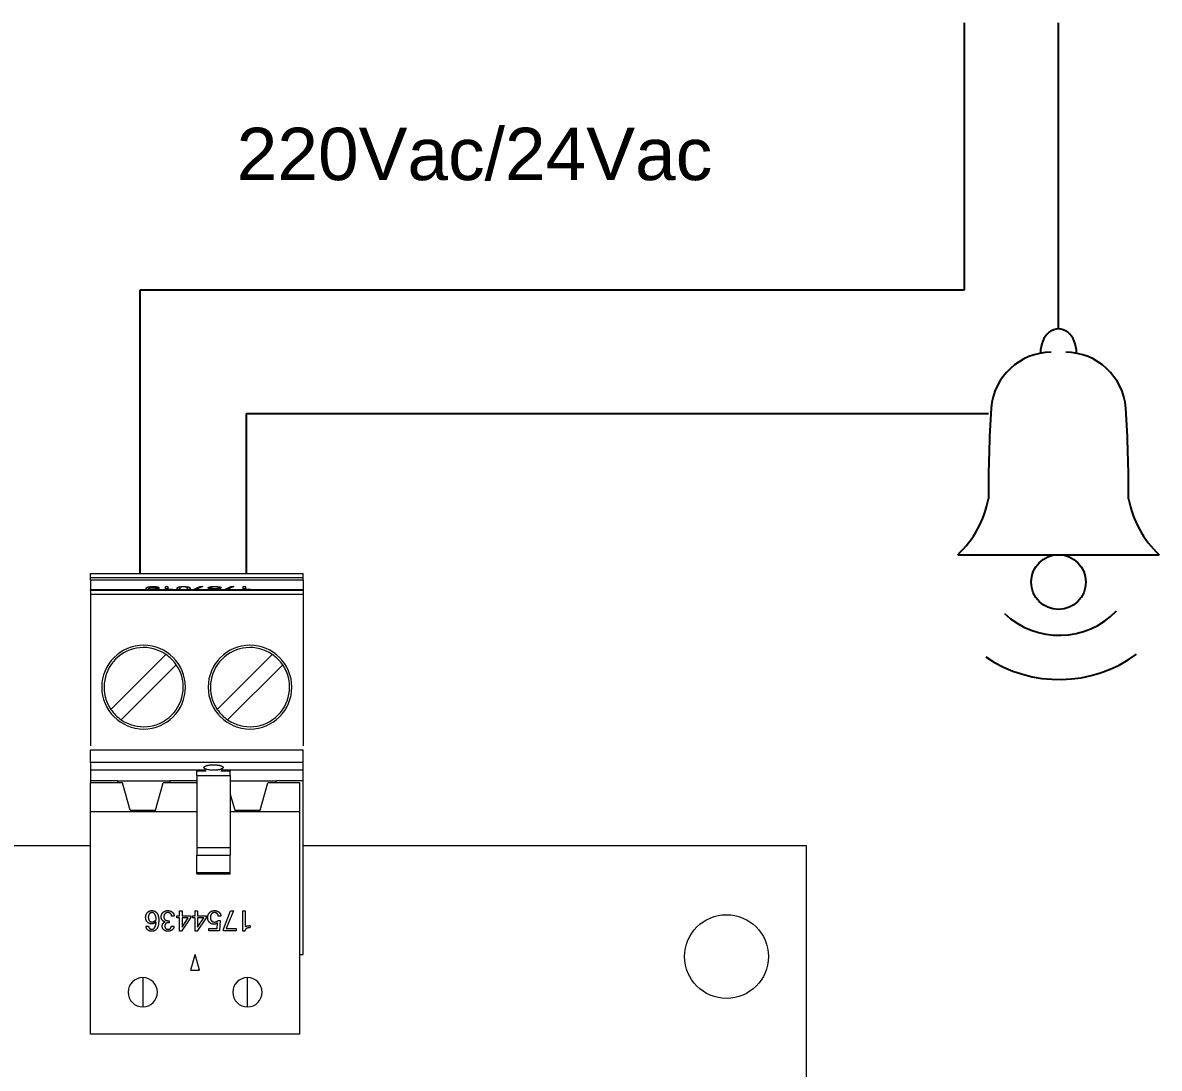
# Model space of a CAD drawing. Header units: millimetres. Extents: x -118 to 1430, y 370 to 1370.
# Drawn here: x 268.5 to 322.7, y 542.9 to 592.9 of the extents above; entities that cross this region are included whole.
import ezdxf

# ---------------------------------------------------------------- set-up
doc = ezdxf.new("R2010")
doc.units = ezdxf.units.MM
doc.layers.add('TANGENT EDGES', color=7, linetype='Continuous', lineweight=0)
doc.layers.add('VISIBLE', color=7, linetype='Continuous', lineweight=0)
doc.styles.get("Standard").update_dxf_attribs({"font": 'arial.ttf'})

msp = doc.modelspace()

# ---------------------------------------------------------------- linework, layer by layer
for p, q in [((313.441, 580.117), (313.441, 592.873)), ((317.933, 578.25), (317.933, 592.873)), ((274.076, 566.57), (274.076, 580.117)), ((274.076, 580.117), (313.441, 580.117)), ((274.076, 566.57), (274.076, 580.117)), ((279.156, 574.205), (314.59, 574.205)), ((279.156, 566.57), (279.156, 574.205)), ((313.119, 567.463), (322.746, 567.463))]:
    msp.add_line(p, q)
msp.add_circle((317.933, 566.159), 1.305)
for centre, radius, start, end in [((317.63, 574.216), 2.928, 90.9451, 175.0466), ((318.235, 574.216), 2.928, 4.9534, 89.0549), ((380.629, 570.361), 66.044, 176.4338, 180.19339), ((255.236, 570.361), 66.044, 359.80661, 3.5662), ((309.752, 571.049), 4.919, 313.204, 349.3347), ((326.113, 571.049), 4.919, 190.6653, 226.796), ((317.964, 567.405), 3.79, 226.3918, 316.3332), ((317.97, 567.745), 6.242, 235.7625, 306.2634)]:
    msp.add_arc(centre, radius, start, end)
msp.add_ellipse((317.933, 577.144), major_axis=(0, -1.105), ratio=0.774265, start_param=1.523546, end_param=4.759639)
at = {"layer": 'TANGENT EDGES'}
for p, q in [((271.696, 566.37), (281.856, 566.37)), ((271.696, 565.766), (281.856, 565.766)), ((274.53, 565.804), (274.53, 565.79)), ((274.688, 565.944), (274.688, 565.927)), ((274.692, 565.883), (274.692, 565.866)), ((274.802, 565.8), (274.802, 565.79)), ((274.87, 565.934), (274.87, 565.903)), ((274.894, 565.868), (274.894, 565.79)), ((276.008, 565.805), (276.008, 565.79)), ((276.145, 565.944), (276.145, 565.927)), ((276.281, 565.805), (276.281, 565.79)), ((277.399, 565.927), (277.399, 565.846)), ((277.494, 565.859), (277.494, 565.835)), ((277.636, 565.944), (277.636, 565.927)), ((277.639, 565.849), (277.639, 565.831)), ((277.843, 565.932), (277.843, 565.898)), ((281.856, 565.566), (271.696, 565.566)), ((271.696, 558.14), (281.856, 558.14)), ((276.776, 557.138), (277.223, 557.138)), ((277.928, 557.138), (278.376, 557.138)), ((276.776, 553.115), (278.376, 553.115)), ((276.776, 552.294), (278.376, 552.294)), ((274.196, 547.27), (274.196, 545.87)), ((279.196, 545.87), (279.196, 547.27))]:
    msp.add_line(p, q, dxfattribs=at)
for centre, start, end in [((274.196, 546.57), 90, 270), ((274.196, 546.57), 270, 90), ((279.196, 546.57), 90, 270), ((279.196, 546.57), 270, 90)]:
    msp.add_arc(centre, 0.7, start, end, dxfattribs=at)
at = {"layer": 'VISIBLE'}
for p, q in [((271.696, 566.37), (271.696, 566.57)), ((271.696, 566.57), (281.856, 566.57)), ((271.696, 566.27), (271.696, 566.37)), ((271.696, 566.27), (271.696, 565.79)), ((271.696, 566.27), (281.856, 566.27)), ((281.856, 566.37), (281.856, 566.57)), ((281.856, 566.27), (281.856, 566.37)), ((281.856, 566.27), (281.856, 565.79)), ((281.856, 565.79), (271.696, 565.79)), ((271.696, 565.766), (271.696, 565.79)), ((271.696, 565.766), (271.696, 558.34)), ((271.696, 565.766), (271.696, 565.566)), ((274.45, 565.79), (274.436, 565.793)), ((274.473, 565.848), (274.473, 565.79)), ((274.475, 565.865), (274.475, 565.849)), ((274.96, 565.903), (274.833, 565.903)), ((274.849, 565.828), (274.849, 565.79)), ((275.274, 565.79), (275.274, 565.941)), ((275.274, 565.941), (275.396, 565.941)), ((275.396, 565.843), (275.274, 565.843)), ((275.396, 565.941), (275.396, 565.811)), ((275.396, 565.811), (275.396, 565.79)), ((275.626, 565.819), (275.626, 565.803)), ((275.961, 565.858), (275.961, 565.79)), ((276.328, 565.858), (276.328, 565.79)), ((276.575, 565.79), (276.923, 565.941)), ((276.575, 565.79), (276.575, 565.79)), ((277.06, 565.941), (276.704, 565.795)), ((276.704, 565.795), (276.704, 565.79)), ((276.704, 565.795), (277.193, 565.795)), ((276.923, 565.941), (276.923, 565.885)), ((276.923, 565.941), (277.06, 565.941)), ((277.193, 565.795), (277.193, 565.79)), ((277.356, 565.79), (277.356, 565.795)), ((277.356, 565.795), (277.763, 565.795)), ((277.438, 565.887), (277.438, 565.84)), ((277.763, 565.795), (277.784, 565.841)), ((277.763, 565.795), (277.763, 565.79)), ((277.784, 565.841), (277.784, 565.79)), ((277.812, 565.863), (277.812, 565.79)), ((277.812, 565.863), (277.908, 565.863)), ((277.943, 565.898), (277.816, 565.898)), ((277.908, 565.863), (277.875, 565.79)), ((278.059, 565.79), (278.406, 565.941)), ((278.059, 565.79), (278.059, 565.79)), ((278.543, 565.941), (278.187, 565.795)), ((278.187, 565.795), (278.677, 565.795)), ((278.187, 565.795), (278.187, 565.79)), ((278.406, 565.941), (278.406, 565.885)), ((278.406, 565.941), (278.543, 565.941)), ((278.677, 565.795), (278.677, 565.79)), ((278.982, 565.941), (279.105, 565.941)), ((278.982, 565.79), (278.982, 565.941)), ((279.105, 565.843), (278.982, 565.843)), ((279.105, 565.941), (279.105, 565.811)), ((279.105, 565.811), (279.105, 565.79)), ((279.334, 565.819), (279.334, 565.803)), ((281.856, 565.766), (281.856, 565.79)), ((281.856, 565.766), (281.856, 558.34)), ((281.856, 565.766), (281.856, 565.566)), ((275.302, 562.702), (272.674, 560.073)), ((277.754, 560.073), (280.382, 562.702)), ((273.169, 559.578), (275.797, 562.207)), ((280.877, 562.207), (278.249, 559.578)), ((271.696, 557.54), (271.696, 558.14)), ((281.856, 557.54), (281.856, 558.14)), ((271.696, 557.54), (271.696, 557.17)), ((281.856, 557.54), (271.696, 557.54)), ((281.856, 557.17), (281.856, 557.54)), ((277.194, 557.17), (271.696, 557.17)), ((271.696, 557.17), (271.696, 556.67)), ((276.776, 557.17), (276.776, 557.138)), ((276.776, 556.913), (276.776, 557.138)), ((281.856, 557.17), (277.957, 557.17)), ((278.376, 557.17), (278.376, 557.138)), ((278.376, 556.913), (278.376, 557.138)), ((281.856, 556.67), (281.856, 557.17)), ((271.696, 556.67), (271.696, 556.57)), ((272.981, 556.67), (271.696, 556.67)), ((273.221, 556.57), (271.696, 556.57)), ((271.696, 555.196), (271.696, 556.57)), ((272.981, 556.67), (275.491, 556.67)), ((272.981, 556.67), (272.981, 556.57)), ((273.591, 555.27), (273.221, 556.57)), ((274.801, 555.27), (275.171, 556.57)), ((276.776, 556.57), (275.171, 556.57)), ((276.776, 556.67), (275.491, 556.67)), ((275.491, 556.67), (275.491, 556.57)), ((276.776, 556.913), (276.776, 553.485)), ((276.776, 556.913), (278.376, 556.913)), ((278.376, 556.913), (278.376, 553.485)), ((278.376, 556.67), (280.571, 556.67)), ((279.801, 555.27), (280.171, 556.57)), ((281.696, 556.57), (280.171, 556.57)), ((280.571, 556.57), (280.571, 556.67)), ((281.856, 556.67), (280.571, 556.67)), ((281.696, 555.196), (281.696, 556.57)), ((281.856, 548.37), (281.856, 556.67)), ((278.376, 556.025), (278.591, 555.27)), ((271.696, 555.196), (276.776, 555.196)), ((271.696, 553.57), (271.696, 555.196)), ((273.591, 555.27), (274.801, 555.27)), ((278.376, 555.196), (281.696, 555.196)), ((278.591, 555.27), (279.801, 555.27)), ((281.696, 553.57), (281.696, 555.196)), ((266.278, 553.57), (271.696, 553.57)), ((271.696, 544.57), (271.696, 553.57)), ((276.776, 553.485), (276.776, 553.115)), ((276.776, 553.485), (278.376, 553.485)), ((278.376, 553.485), (278.376, 553.115)), ((281.696, 544.57), (281.696, 553.57)), ((281.856, 553.57), (305.877, 553.57)), ((305.877, 553.57), (305.877, 466.97)), ((276.776, 552.294), (276.776, 553.115)), ((278.376, 552.294), (278.376, 553.115)), ((276.776, 552.23), (276.776, 552.294)), ((276.776, 552.23), (278.376, 552.23)), ((278.376, 552.23), (278.376, 552.294)), ((275.41, 549.985), (275.456, 549.985)), ((275.456, 549.985), (275.456, 549.89)), ((275.701, 550.199), (275.574, 550.199)), ((275.821, 550.223), (275.95, 550.223)), ((275.821, 550.115), (275.821, 550.223)), ((275.95, 550.115), (275.821, 550.115)), ((275.95, 550.451), (276.073, 550.451)), ((275.95, 550.223), (275.95, 550.451)), ((275.95, 549.484), (275.95, 550.115)), ((276.481, 550.115), (276.046, 549.484)), ((276.073, 550.451), (276.073, 550.223)), ((276.073, 550.223), (276.481, 550.223)), ((276.073, 549.677), (276.366, 550.115)), ((276.073, 550.115), (276.073, 549.677)), ((276.366, 550.115), (276.073, 550.115)), ((276.481, 550.223), (276.481, 550.115)), ((276.563, 550.223), (276.692, 550.223)), ((276.563, 550.115), (276.563, 550.223)), ((276.692, 550.115), (276.563, 550.115)), ((276.692, 550.223), (276.692, 550.451)), ((276.692, 550.451), (276.815, 550.451)), ((276.692, 549.484), (276.692, 550.115)), ((277.223, 550.115), (276.788, 549.484)), ((276.815, 550.451), (276.815, 550.223)), ((276.815, 550.223), (277.223, 550.223)), ((276.815, 550.115), (276.815, 549.677)), ((276.815, 549.677), (277.108, 550.115)), ((277.108, 550.115), (276.815, 550.115)), ((277.223, 550.223), (277.223, 550.115)), ((277.797, 550), (277.894, 550)), ((277.928, 550.2), (277.801, 550.2)), ((277.894, 550), (277.853, 549.496)), ((278.044, 549.582), (278.391, 550.451)), ((278.529, 550.451), (278.173, 549.609)), ((278.391, 550.451), (278.529, 550.451)), ((278.968, 549.48), (278.968, 550.451)), ((278.968, 550.451), (279.09, 550.451)), ((279.09, 550.451), (279.09, 549.7)), ((274.348, 549.717), (274.474, 549.717)), ((275.456, 549.89), (275.429, 549.89)), ((275.562, 549.728), (275.688, 549.728)), ((276.046, 549.484), (275.95, 549.484)), ((276.788, 549.484), (276.692, 549.484)), ((277.342, 549.496), (277.342, 549.609)), ((277.342, 549.609), (277.748, 549.609)), ((277.853, 549.496), (277.342, 549.496)), ((277.748, 549.609), (277.769, 549.874)), ((278.044, 549.496), (278.044, 549.582)), ((278.662, 549.496), (278.044, 549.496)), ((278.173, 549.609), (278.662, 549.609)), ((278.662, 549.609), (278.662, 549.496)), ((279.062, 549.48), (278.968, 549.48)), ((279.32, 549.749), (279.32, 549.653)), ((276.495, 547.62), (276.696, 548.37)), ((276.897, 547.62), (276.696, 548.37)), ((281.696, 548.37), (281.856, 548.37)), ((276.495, 547.62), (276.897, 547.62)), ((281.696, 544.57), (271.696, 544.57))]:
    msp.add_line(p, q, dxfattribs=at)
msp.add_circle((302.077, 548.27), 2, dxfattribs=at)
for centre, radius, start, end in [((274.236, 561.14), 2, 90, 270), ((274.236, 561.14), 1.891, 55.6635, 135), ((274.236, 561.14), 2, 270, 90), ((279.316, 561.14), 2, 90, 270), ((279.316, 561.14), 1.891, 55.6635, 135), ((279.316, 561.14), 2, 270, 90), ((274.236, 561.14), 1.891, 135, 214.3365), ((274.236, 561.14), 1.891, 34.3365, 55.6635), ((279.316, 561.14), 1.891, 135, 214.3365), ((279.316, 561.14), 1.891, 34.3365, 55.6635), ((274.236, 561.14), 1.891, 315, 34.3365), ((279.316, 561.14), 1.891, 315, 34.3365), ((274.236, 561.14), 1.891, 214.3365, 235.6635), ((274.236, 561.14), 1.891, 235.6635, 315), ((279.316, 561.14), 1.891, 214.3365, 235.6635), ((279.316, 561.14), 1.891, 235.6635, 315)]:
    msp.add_arc(centre, radius, start, end, dxfattribs=at)
for points in [[(274.35, 565.853), (274.35, 565.944), (274.688, 565.944)], [(274.436, 565.793), (274.35, 565.814), (274.35, 565.853)], [(274.392, 565.807), (274.422, 565.822), (274.473, 565.831)], [(274.671, 565.866), (274.57, 565.866), (274.473, 565.848)], [(274.473, 565.848), (274.476, 565.82), (274.53, 565.804)], [(274.539, 565.911), (274.485, 565.895), (274.475, 565.865)], [(274.475, 565.865), (274.569, 565.883), (274.692, 565.883)], [(274.53, 565.804), (274.571, 565.793), (274.634, 565.79)], [(274.681, 565.927), (274.593, 565.927), (274.539, 565.911)], [(274.801, 565.855), (274.752, 565.866), (274.671, 565.866)], [(274.833, 565.903), (274.818, 565.927), (274.681, 565.927)], [(274.688, 565.944), (274.795, 565.944), (274.87, 565.934)], [(274.692, 565.883), (274.811, 565.883), (274.894, 565.868)], [(274.716, 565.79), (274.767, 565.792), (274.802, 565.8)], [(274.849, 565.828), (274.849, 565.845), (274.801, 565.855)], [(274.802, 565.8), (274.849, 565.811), (274.849, 565.828)], [(274.87, 565.934), (274.944, 565.923), (274.96, 565.903)], [(274.894, 565.868), (274.976, 565.853), (274.976, 565.829)], [(274.976, 565.829), (274.976, 565.806), (274.899, 565.79)], [(275.396, 565.811), (275.47, 565.819), (275.626, 565.819)], [(275.626, 565.803), (275.481, 565.803), (275.416, 565.79)], [(275.834, 565.858), (275.834, 565.944), (276.145, 565.944)], [(275.927, 565.79), (275.834, 565.811), (275.834, 565.858)], [(275.871, 565.809), (275.903, 565.825), (275.961, 565.834)], [(276.008, 565.912), (275.961, 565.897), (275.961, 565.858)], [(275.961, 565.858), (275.961, 565.82), (276.008, 565.805)], [(276.145, 565.927), (276.054, 565.927), (276.008, 565.912)], [(276.008, 565.805), (276.043, 565.793), (276.104, 565.79)], [(276.145, 565.944), (276.455, 565.944), (276.455, 565.858)], [(276.281, 565.912), (276.235, 565.927), (276.145, 565.927)], [(276.185, 565.79), (276.246, 565.793), (276.281, 565.805)], [(276.328, 565.858), (276.328, 565.897), (276.281, 565.912)], [(276.281, 565.805), (276.328, 565.82), (276.328, 565.858)], [(276.328, 565.834), (276.386, 565.825), (276.418, 565.809)], [(276.455, 565.858), (276.455, 565.811), (276.362, 565.79)], [(277.31, 565.885), (277.31, 565.91), (277.399, 565.927)], [(277.399, 565.846), (277.31, 565.86), (277.31, 565.885)], [(277.399, 565.927), (277.489, 565.944), (277.636, 565.944)], [(277.607, 565.831), (277.488, 565.831), (277.399, 565.846)], [(277.493, 565.916), (277.438, 565.904), (277.438, 565.887)], [(277.438, 565.887), (277.438, 565.869), (277.494, 565.859)], [(277.636, 565.927), (277.548, 565.927), (277.493, 565.916)], [(277.494, 565.859), (277.55, 565.849), (277.639, 565.849)], [(277.784, 565.841), (277.713, 565.831), (277.607, 565.831)], [(277.636, 565.944), (277.757, 565.944), (277.843, 565.932)], [(277.756, 565.92), (277.706, 565.927), (277.636, 565.927)], [(277.639, 565.849), (277.741, 565.849), (277.812, 565.863)], [(277.816, 565.898), (277.805, 565.913), (277.756, 565.92)], [(277.843, 565.932), (277.929, 565.921), (277.943, 565.898)], [(279.105, 565.811), (279.179, 565.819), (279.334, 565.819)], [(279.334, 565.803), (279.19, 565.803), (279.124, 565.79)], [(274.414, 550.371), (274.495, 550.467), (274.631, 550.467)], [(274.631, 550.467), (274.786, 550.467), (274.871, 550.347)], [(275.165, 550.384), (275.256, 550.467), (275.39, 550.467)], [(275.39, 550.467), (275.525, 550.467), (275.609, 550.393)], [(277.385, 550.37), (277.474, 550.467), (277.621, 550.467)], [(277.621, 550.467), (277.743, 550.467), (277.828, 550.4)], [(274.332, 550.14), (274.332, 550.276), (274.414, 550.371)], [(274.414, 549.919), (274.332, 550.006), (274.332, 550.14)], [(274.617, 549.832), (274.496, 549.832), (274.414, 549.919)], [(274.506, 550.307), (274.459, 550.243), (274.459, 550.148)], [(274.459, 550.148), (274.459, 550.052), (274.507, 549.99)], [(274.633, 550.371), (274.554, 550.371), (274.506, 550.307)], [(274.507, 549.99), (274.556, 549.928), (274.637, 549.928)], [(274.833, 549.935), (274.739, 549.832), (274.617, 549.832)], [(274.957, 550.004), (274.957, 549.48), (274.62, 549.48)], [(274.778, 550.283), (274.724, 550.371), (274.633, 550.371)], [(274.637, 549.928), (274.738, 549.928), (274.834, 550.031)], [(274.769, 549.669), (274.824, 549.762), (274.833, 549.935)], [(274.834, 550.031), (274.832, 550.195), (274.778, 550.283)], [(274.871, 550.347), (274.957, 550.228), (274.957, 550.004)], [(275.075, 550.169), (275.075, 550.302), (275.165, 550.384)], [(275.122, 550.015), (275.075, 550.081), (275.075, 550.169)], [(275.257, 549.927), (275.169, 549.949), (275.122, 550.015)], [(275.156, 549.843), (275.189, 549.898), (275.257, 549.927)], [(275.253, 550.315), (275.202, 550.26), (275.202, 550.172)], [(275.202, 550.172), (275.202, 550.082), (275.255, 550.034)], [(275.39, 550.371), (275.304, 550.371), (275.253, 550.315)], [(275.255, 550.034), (275.308, 549.985), (275.41, 549.985)], [(275.526, 550.32), (275.478, 550.371), (275.39, 550.371)], [(275.574, 550.199), (275.574, 550.269), (275.526, 550.32)], [(275.609, 550.393), (275.694, 550.32), (275.701, 550.199)], [(277.296, 550.126), (277.296, 550.273), (277.385, 550.37)], [(277.384, 549.902), (277.296, 549.986), (277.296, 550.126)], [(277.478, 550.303), (277.423, 550.236), (277.423, 550.138)], [(277.423, 550.138), (277.423, 550.037), (277.479, 549.979)], [(277.621, 550.371), (277.533, 550.371), (277.478, 550.303)], [(277.479, 549.979), (277.535, 549.921), (277.624, 549.921)], [(277.741, 550.329), (277.691, 550.371), (277.621, 550.371)], [(277.624, 549.921), (277.726, 549.921), (277.797, 550)], [(277.801, 550.2), (277.791, 550.287), (277.741, 550.329)], [(277.828, 550.4), (277.914, 550.333), (277.928, 550.2)], [(274.439, 549.54), (274.364, 549.6), (274.348, 549.717)], [(274.62, 549.48), (274.513, 549.48), (274.439, 549.54)], [(274.474, 549.717), (274.491, 549.576), (274.627, 549.576)], [(274.627, 549.576), (274.715, 549.576), (274.769, 549.669)], [(275.123, 549.728), (275.123, 549.789), (275.156, 549.843)], [(275.199, 549.549), (275.123, 549.619), (275.123, 549.728)], [(275.402, 549.48), (275.274, 549.48), (275.199, 549.549)], [(275.429, 549.89), (275.25, 549.89), (275.25, 549.725)], [(275.25, 549.725), (275.25, 549.653), (275.289, 549.614)], [(275.289, 549.614), (275.328, 549.576), (275.399, 549.576)], [(275.399, 549.576), (275.545, 549.576), (275.562, 549.728)], [(275.596, 549.543), (275.517, 549.48), (275.402, 549.48)], [(275.688, 549.728), (275.675, 549.607), (275.596, 549.543)], [(277.592, 549.817), (277.473, 549.817), (277.384, 549.902)], [(277.769, 549.874), (277.699, 549.817), (277.592, 549.817)], [(279.32, 549.653), (279.095, 549.653), (279.062, 549.48)], [(279.09, 549.7), (279.164, 549.749), (279.32, 549.749)]]:
    msp.add_open_spline(points, degree=2, dxfattribs=at)
for points, knots in [([(277.121, 557.284), (277.119, 557.289), (277.118, 557.293), (277.118, 557.297), (277.117, 557.302), (277.117, 557.307), (277.119, 557.312), (277.12, 557.317), (277.123, 557.322), (277.126, 557.328), (277.13, 557.333), (277.135, 557.338), (277.14, 557.343)], [0.6597773, 0.6597773, 0.6597773, 0.6597773, 0.7028642, 0.7028642, 0.7028642, 0.7568669, 0.7568669, 0.7568669, 0.8111794, 0.8111794, 0.8111794, 0.8654371, 0.8654371, 0.8654371, 0.8654371]), ([(277.576, 557.17), (277.558, 557.17), (277.54, 557.171), (277.522, 557.171), (277.504, 557.172), (277.486, 557.173), (277.468, 557.174), (277.433, 557.176), (277.4, 557.18), (277.367, 557.185), (277.335, 557.189), (277.305, 557.195), (277.278, 557.202), (277.264, 557.205), (277.251, 557.209), (277.239, 557.212), (277.227, 557.216), (277.215, 557.22), (277.205, 557.224), (277.194, 557.229), (277.184, 557.233), (277.176, 557.237), (277.167, 557.242), (277.159, 557.247), (277.152, 557.251), (277.145, 557.256), (277.139, 557.261), (277.134, 557.266), (277.13, 557.271), (277.126, 557.276), (277.123, 557.281), (277.122, 557.282), (277.122, 557.283), (277.121, 557.284)], [0, 0, 0, 0, 0.054, 0.054, 0.054, 0.1081119, 0.1081119, 0.1081119, 0.2160335, 0.2160335, 0.2160335, 0.3239429, 0.3239429, 0.3239429, 0.3778641, 0.3778641, 0.3778641, 0.4319972, 0.4319972, 0.4319972, 0.4862463, 0.4862463, 0.4862463, 0.5402406, 0.5402406, 0.5402406, 0.5943776, 0.5943776, 0.5943776, 0.6487161, 0.6487161, 0.6487161, 0.6597773, 0.6597773, 0.6597773, 0.6597773]), ([(277.14, 557.343), (277.144, 557.346), (277.147, 557.348), (277.152, 557.351), (277.156, 557.354), (277.16, 557.357), (277.165, 557.36), (277.17, 557.363), (277.175, 557.366), (277.181, 557.368), (277.186, 557.371), (277.192, 557.374), (277.199, 557.376), (277.205, 557.379), (277.211, 557.381), (277.218, 557.384), (277.225, 557.386), (277.232, 557.389), (277.24, 557.391), (277.254, 557.395), (277.27, 557.4), (277.287, 557.404)], [0.8611269, 0.8611269, 0.8611269, 0.8611269, 0.8938324, 0.8938324, 0.8938324, 0.9265792, 0.9265792, 0.9265792, 0.959467, 0.959467, 0.959467, 0.9924119, 0.9924119, 0.9924119, 1.0253249, 1.0253249, 1.0253249, 1.0581198, 1.0581198, 1.0581198, 1.1235306, 1.1235306, 1.1235306, 1.1235306]), ([(277.287, 557.404), (277.297, 557.406), (277.308, 557.408), (277.319, 557.41), (277.329, 557.412), (277.34, 557.414), (277.352, 557.416), (277.363, 557.418), (277.375, 557.42), (277.387, 557.421), (277.398, 557.423), (277.41, 557.424), (277.423, 557.425), (277.435, 557.427), (277.447, 557.428), (277.46, 557.429), (277.472, 557.43), (277.485, 557.43), (277.498, 557.431), (277.511, 557.432), (277.524, 557.432), (277.537, 557.432), (277.55, 557.433), (277.563, 557.433), (277.576, 557.433)], [1.1221288, 1.1221288, 1.1221288, 1.1221288, 1.1611473, 1.1611473, 1.1611473, 1.2000646, 1.2000646, 1.2000646, 1.2390162, 1.2390162, 1.2390162, 1.2780027, 1.2780027, 1.2780027, 1.316905, 1.316905, 1.316905, 1.3558904, 1.3558904, 1.3558904, 1.394915, 1.394915, 1.394915, 1.4338398, 1.4338398, 1.4338398, 1.4338398]), ([(277.576, 557.433), (277.587, 557.433), (277.599, 557.433), (277.611, 557.432), (277.623, 557.432), (277.635, 557.432), (277.647, 557.431), (277.659, 557.431), (277.671, 557.43), (277.682, 557.429), (277.694, 557.428), (277.705, 557.428), (277.717, 557.426), (277.728, 557.425), (277.739, 557.424), (277.75, 557.423), (277.761, 557.422), (277.772, 557.42), (277.783, 557.419), (277.794, 557.417), (277.804, 557.415), (277.814, 557.414), (277.824, 557.412), (277.834, 557.41), (277.844, 557.408), (277.854, 557.406), (277.863, 557.404), (277.872, 557.402), (277.881, 557.399), (277.89, 557.397), (277.899, 557.395), (277.907, 557.392), (277.915, 557.39), (277.923, 557.387), (277.931, 557.385), (277.938, 557.382), (277.945, 557.379), (277.952, 557.376), (277.959, 557.373), (277.965, 557.371), (277.972, 557.368), (277.978, 557.365), (277.983, 557.362), (277.989, 557.358), (277.994, 557.355), (277.998, 557.352), (278.003, 557.349), (278.007, 557.346), (278.011, 557.343)], [1.4329539, 1.4329539, 1.4329539, 1.4329539, 1.4688088, 1.4688088, 1.4688088, 1.5047575, 1.5047575, 1.5047575, 1.5406875, 1.5406875, 1.5406875, 1.5764951, 1.5764951, 1.5764951, 1.6123262, 1.6123262, 1.6123262, 1.6481983, 1.6481983, 1.6481983, 1.6840015, 1.6840015, 1.6840015, 1.7198212, 1.7198212, 1.7198212, 1.7556962, 1.7556962, 1.7556962, 1.7915158, 1.7915158, 1.7915158, 1.827353, 1.827353, 1.827353, 1.8633412, 1.8633412, 1.8633412, 1.899371, 1.899371, 1.899371, 1.9353274, 1.9353274, 1.9353274, 1.9711343, 1.9711343, 1.9711343, 2.0070686, 2.0070686, 2.0070686, 2.0070686]), ([(278.03, 557.284), (278.029, 557.283), (278.029, 557.282), (278.028, 557.281), (278.025, 557.276), (278.022, 557.271), (278.017, 557.266), (278.012, 557.261), (278.006, 557.256), (277.999, 557.251), (277.992, 557.247), (277.984, 557.242), (277.976, 557.237), (277.967, 557.233), (277.957, 557.229), (277.946, 557.224), (277.936, 557.22), (277.924, 557.216), (277.912, 557.212), (277.9, 557.209), (277.887, 557.205), (277.873, 557.202), (277.859, 557.198), (277.845, 557.195), (277.83, 557.192), (277.823, 557.191), (277.815, 557.19), (277.807, 557.188), (277.799, 557.187), (277.792, 557.186), (277.784, 557.185), (277.767, 557.182), (277.751, 557.18), (277.734, 557.178), (277.726, 557.177), (277.717, 557.177), (277.709, 557.176), (277.7, 557.175), (277.691, 557.174), (277.683, 557.174), (277.665, 557.173), (277.647, 557.172), (277.629, 557.171), (277.611, 557.171), (277.593, 557.17), (277.576, 557.17)], [2.2105486, 2.2105486, 2.2105486, 2.2105486, 2.2216247, 2.2216247, 2.2216247, 2.2759317, 2.2759317, 2.2759317, 2.3299268, 2.3299268, 2.3299268, 2.3840773, 2.3840773, 2.3840773, 2.4384124, 2.4384124, 2.4384124, 2.4925399, 2.4925399, 2.4925399, 2.5464815, 2.5464815, 2.5464815, 2.6005234, 2.6005234, 2.6005234, 2.6274693, 2.6274693, 2.6274693, 2.6544262, 2.6544262, 2.6544262, 2.70843, 2.70843, 2.70843, 2.7353823, 2.7353823, 2.7353823, 2.7623324, 2.7623324, 2.7623324, 2.816373, 2.816373, 2.816373, 2.8702953, 2.8702953, 2.8702953, 2.8702953]), ([(278.011, 557.343), (278.016, 557.338), (278.021, 557.333), (278.025, 557.328), (278.028, 557.322), (278.031, 557.317), (278.032, 557.312), (278.035, 557.303), (278.034, 557.294), (278.03, 557.284)], [2.0048581, 2.0048581, 2.0048581, 2.0048581, 2.0591781, 2.0591781, 2.0591781, 2.1134097, 2.1134097, 2.1134097, 2.2105486, 2.2105486, 2.2105486, 2.2105486])]:
    msp.add_open_spline(points, degree=3, knots=knots, dxfattribs=at)

# ---------------------------------------------------------------- texts
at = {"insert": (278.68, 587.856), "char_height": 2.5, "attachment_point": 1}
msp.add_mtext_dynamic_manual_height_columns('220Vac/24Vac', width=26.81393, gutter_width=12.5, heights=[0], dxfattribs=at)

doc.saveas('drawing.dxf')
